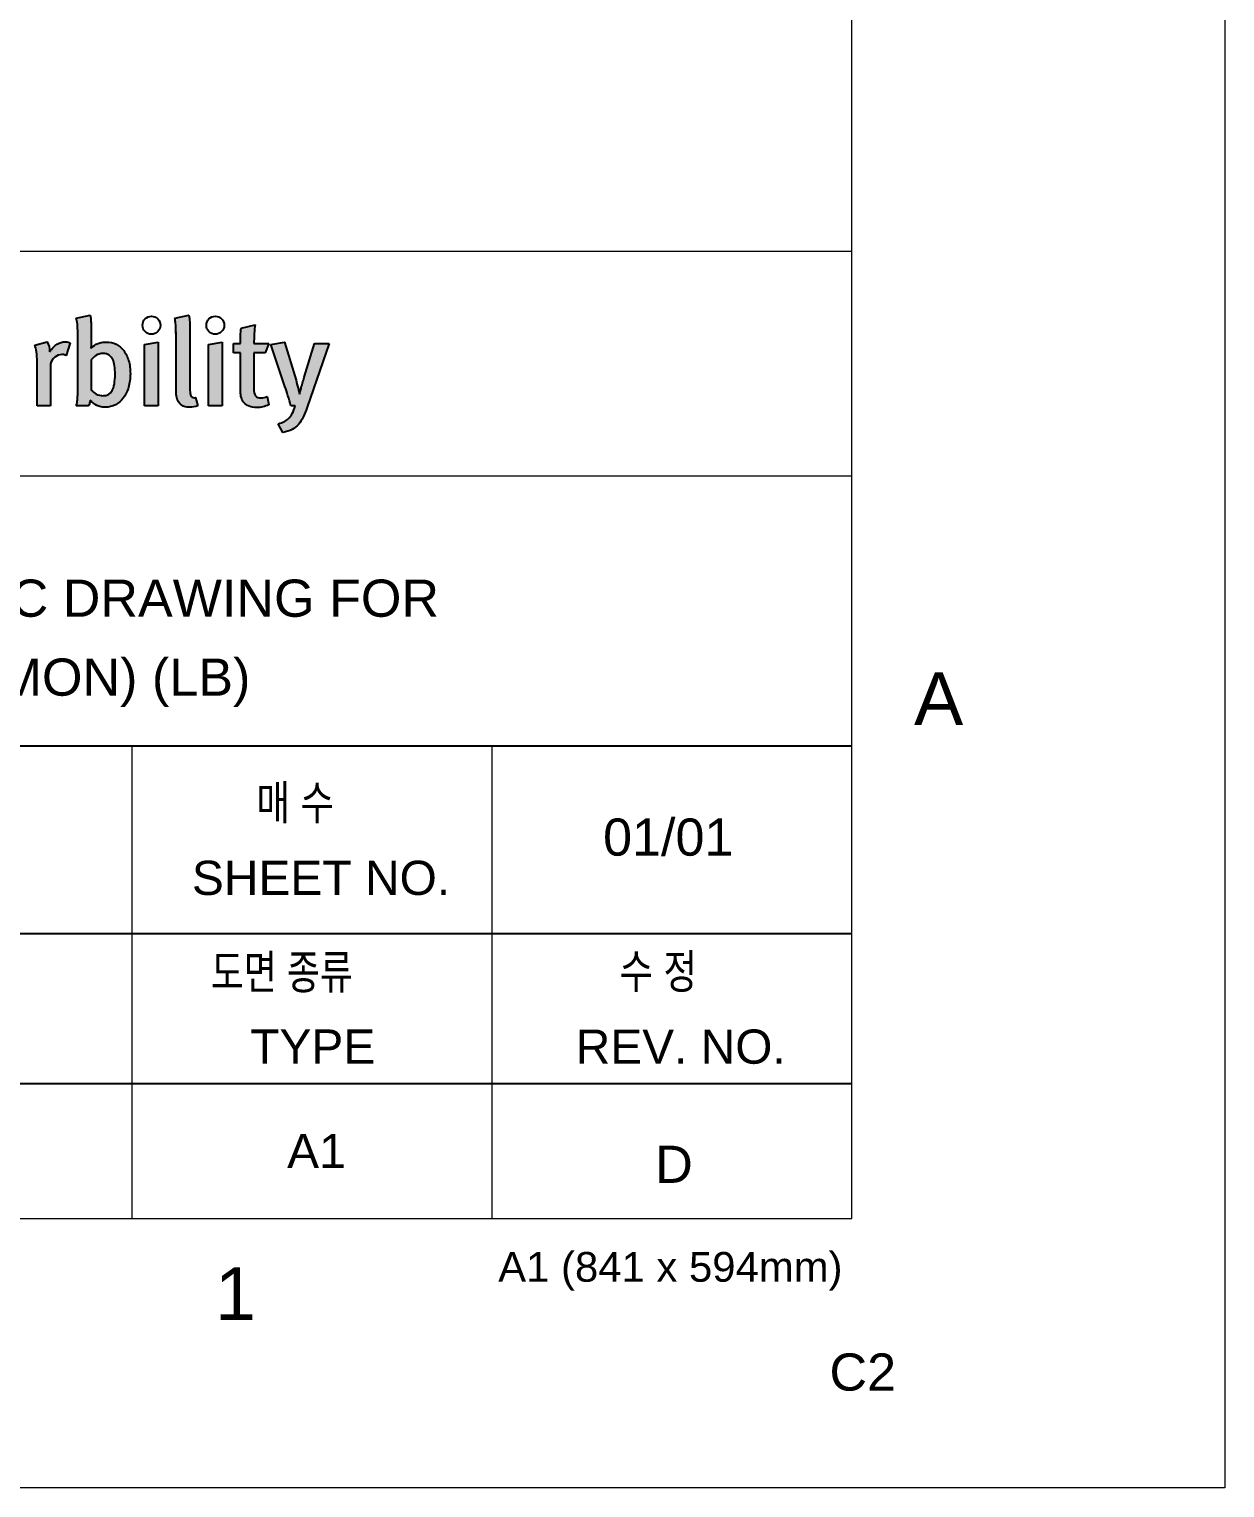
# Model space of a CAD drawing. Header units: inches. Extents: x 894 to 1735, y 0 to 594.
# Drawn here: x 1654.4 to 1734.8, y 0 to 98.1 of the extents above; entities that cross this region are included whole.
import ezdxf
from ezdxf.enums import TextEntityAlignment as Align

# ---------------------------------------------------------------- set-up
doc = ezdxf.new("R2010")
doc.units = ezdxf.units.IN
doc.header["$MEASUREMENT"] = 0
for name, color, linetype in [('BG 0 -1', 7, 'Continuous'), ('BG _U+B808_U+C774_U+C5B4 1', 7, 'Continuous'), ('BG Default', 7, 'Continuous'), ('BG VPORT', 7, 'Continuous'), ('FRAME', 7, 'Continuous')]:
    doc.layers.add(name, color=color, linetype=linetype)
doc.styles.add('Arial', font='arial.ttf')

msp = doc.modelspace()

# ---------------------------------------------------------------- hatches: boundary and pattern name
at = {"layer": 'BG 0 -1', "linetype": 'ByBlock', "true_color": 0x005bac}
h = msp.add_hatch(color=154, dxfattribs=at)
edge = h.paths.add_edge_path()
edge.add_spline(control_points=[(1665.723, 72.746), (1665.557, 72.68), (1665.375, 72.647), (1665.176, 72.647), (1664.944, 72.647), (1664.766, 72.692), (1664.642, 72.784), (1664.517, 72.875), (1664.426, 72.982), (1664.368, 73.106), (1664.31, 73.231), (1664.277, 73.361), (1664.269, 73.496), (1664.26, 73.631), (1664.256, 73.743), (1664.256, 73.832), (1664.256, 73.832), (1664.256, 77.402), (1664.256, 77.402), (1664.256, 77.546), (1664.255, 77.674), (1664.252, 77.788), (1664.249, 77.901), (1664.244, 78.004), (1664.236, 78.098), (1664.227, 78.192), (1664.219, 78.282), (1664.211, 78.367), (1664.203, 78.453), (1664.19, 78.54), (1664.174, 78.629), (1664.174, 78.629), (1665.11, 78.836), (1665.11, 78.836), (1665.143, 78.708), (1665.163, 78.554), (1665.172, 78.372), (1665.18, 78.189), (1665.184, 77.96), (1665.184, 77.684), (1665.184, 77.684), (1665.184, 74.13), (1665.184, 74.13), (1665.184, 73.986), (1665.185, 73.872), (1665.189, 73.786), (1665.191, 73.7), (1665.197, 73.631), (1665.205, 73.579), (1665.213, 73.526), (1665.223, 73.485), (1665.234, 73.454), (1665.245, 73.424), (1665.259, 73.398), (1665.275, 73.376), (1665.303, 73.337), (1665.346, 73.31), (1665.404, 73.293), (1665.462, 73.276), (1665.518, 73.282), (1665.574, 73.31), (1665.574, 73.31), (1665.723, 72.746), (1665.723, 72.746)], knot_values=[0, 0, 0, 0, 1, 1, 1, 2, 2, 2, 3, 3, 3, 4, 4, 4, 5, 5, 5, 6, 6, 6, 7, 7, 7, 8, 8, 8, 9, 9, 9, 10, 10, 10, 11, 11, 11, 12, 12, 12, 13, 13, 13, 14, 14, 14, 15, 15, 15, 16, 16, 16, 17, 17, 17, 18, 18, 18, 19, 19, 19, 20, 20, 20, 21, 21, 21, 21], degree=3, periodic=0)
h = msp.add_hatch(color=154, dxfattribs=at)
edge = h.paths.add_edge_path()
edge.add_spline(control_points=[(1670.503, 72.813), (1670.238, 72.691), (1669.965, 72.63), (1669.683, 72.63), (1669.478, 72.63), (1669.307, 72.658), (1669.169, 72.713), (1669.031, 72.768), (1668.919, 72.846), (1668.834, 72.945), (1668.748, 73.044), (1668.686, 73.159), (1668.647, 73.289), (1668.609, 73.419), (1668.589, 73.558), (1668.589, 73.707), (1668.589, 73.707), (1668.589, 76.3), (1668.589, 76.3), (1668.589, 76.3), (1668.125, 76.3), (1668.125, 76.3), (1668.125, 76.3), (1668.125, 76.93), (1668.125, 76.93), (1668.125, 76.93), (1668.589, 76.93), (1668.589, 76.93), (1668.589, 77.107), (1668.591, 77.283), (1668.593, 77.46), (1668.596, 77.637), (1668.609, 77.805), (1668.631, 77.966), (1668.631, 77.966), (1669.567, 78.189), (1669.567, 78.189), (1669.545, 78.018), (1669.527, 77.818), (1669.513, 77.588), (1669.499, 77.359), (1669.492, 77.14), (1669.492, 76.93), (1669.492, 76.93), (1670.495, 76.93), (1670.495, 76.93), (1670.495, 76.93), (1670.255, 76.3), (1670.255, 76.3), (1670.255, 76.3), (1669.484, 76.3), (1669.484, 76.3), (1669.484, 76.3), (1669.484, 73.947), (1669.484, 73.947), (1669.484, 73.688), (1669.52, 73.511), (1669.592, 73.417), (1669.663, 73.323), (1669.799, 73.276), (1669.998, 73.276), (1670.108, 73.276), (1670.238, 73.304), (1670.387, 73.359), (1670.387, 73.359), (1670.503, 72.813), (1670.503, 72.813)], knot_values=[0, 0, 0, 0, 1, 1, 1, 2, 2, 2, 3, 3, 3, 4, 4, 4, 5, 5, 5, 6, 6, 6, 7, 7, 7, 8, 8, 8, 9, 9, 9, 10, 10, 10, 11, 11, 11, 12, 12, 12, 13, 13, 13, 14, 14, 14, 15, 15, 15, 16, 16, 16, 17, 17, 17, 18, 18, 18, 19, 19, 19, 20, 20, 20, 21, 21, 21, 22, 22, 22, 22], degree=3, periodic=0)
h = msp.add_hatch(color=154, dxfattribs=at)
edge = h.paths.add_edge_path()
edge.add_spline(control_points=[(1656.866, 76.135), (1656.822, 76.151), (1656.781, 76.165), (1656.742, 76.176), (1656.703, 76.187), (1656.659, 76.192), (1656.61, 76.192), (1656.416, 76.192), (1656.248, 76.132), (1656.104, 76.01), (1655.961, 75.889), (1655.867, 75.742), (1655.822, 75.571), (1655.822, 75.571), (1655.822, 72.738), (1655.822, 72.738), (1655.822, 72.738), (1654.911, 72.738), (1654.911, 72.738), (1654.911, 72.738), (1654.911, 75.695), (1654.911, 75.695), (1654.911, 75.961), (1654.897, 76.183), (1654.87, 76.362), (1654.842, 76.542), (1654.806, 76.695), (1654.762, 76.822), (1654.762, 76.822), (1655.599, 77.038), (1655.599, 77.038), (1655.704, 76.839), (1655.756, 76.618), (1655.756, 76.375), (1655.922, 76.607), (1656.09, 76.777), (1656.262, 76.884), (1656.433, 76.992), (1656.621, 77.046), (1656.825, 77.046), (1656.947, 77.046), (1657.054, 77.024), (1657.148, 76.98), (1657.148, 76.98), (1656.866, 76.135), (1656.866, 76.135)], knot_values=[0, 0, 0, 0, 1, 1, 1, 2, 2, 2, 3, 3, 3, 4, 4, 4, 5, 5, 5, 6, 6, 6, 7, 7, 7, 8, 8, 8, 9, 9, 9, 10, 10, 10, 11, 11, 11, 12, 12, 12, 13, 13, 13, 14, 14, 14, 15, 15, 15, 15], degree=3, periodic=0)
for points in [[(1662.136, 72.738), (1662.136, 76.864), (1663.055, 77.029), (1663.055, 72.738)], [(1666.427, 72.738), (1666.427, 76.864), (1667.347, 77.029), (1667.347, 72.738)]]:
    msp.add_hatch(color=154, dxfattribs=at).paths.add_polyline_path(points)
h = msp.add_hatch(color=154, dxfattribs=at)
edge = h.paths.add_edge_path()
edge.add_spline(control_points=[(1673.063, 72.647), (1672.975, 72.393), (1672.886, 72.17), (1672.798, 71.98), (1672.709, 71.789), (1672.606, 71.625), (1672.487, 71.487), (1672.368, 71.349), (1672.225, 71.236), (1672.056, 71.147), (1671.888, 71.059), (1671.679, 70.992), (1671.431, 70.948), (1671.431, 70.948), (1671.132, 71.536), (1671.132, 71.536), (1671.276, 71.575), (1671.405, 71.622), (1671.518, 71.677), (1671.631, 71.733), (1671.733, 71.806), (1671.824, 71.897), (1671.915, 71.988), (1671.997, 72.101), (1672.069, 72.236), (1672.14, 72.372), (1672.207, 72.539), (1672.268, 72.738), (1672.268, 72.738), (1671.978, 72.738), (1671.978, 72.738), (1671.917, 72.975), (1671.85, 73.205), (1671.779, 73.425), (1671.707, 73.646), (1671.641, 73.851), (1671.58, 74.039), (1671.58, 74.039), (1670.627, 76.864), (1670.627, 76.864), (1670.627, 76.864), (1671.555, 77.021), (1671.555, 77.021), (1671.555, 77.021), (1672.325, 74.469), (1672.325, 74.469), (1672.342, 74.409), (1672.361, 74.329), (1672.384, 74.229), (1672.384, 74.229), (1672.458, 73.931), (1672.458, 73.931), (1672.486, 73.832), (1672.508, 73.743), (1672.525, 73.666), (1672.541, 73.588), (1672.552, 73.541), (1672.558, 73.525), (1672.558, 73.53), (1672.567, 73.57), (1672.587, 73.645), (1672.606, 73.72), (1672.629, 73.811), (1672.657, 73.918), (1672.684, 74.026), (1672.718, 74.145), (1672.756, 74.275), (1672.795, 74.404), (1672.834, 74.533), (1672.873, 74.66), (1672.873, 74.66), (1673.568, 76.93), (1673.568, 76.93), (1673.568, 76.93), (1674.546, 76.93), (1674.546, 76.93), (1674.546, 76.93), (1673.063, 72.647), (1673.063, 72.647)], knot_values=[0, 0, 0, 0, 1, 1, 1, 2, 2, 2, 3, 3, 3, 4, 4, 4, 5, 5, 5, 6, 6, 6, 7, 7, 7, 8, 8, 8, 9, 9, 9, 10, 10, 10, 11, 11, 11, 12, 12, 12, 13, 13, 13, 14, 14, 14, 15, 15, 15, 16, 16, 16, 17, 17, 17, 18, 18, 18, 19, 19, 19, 20, 20, 20, 21, 21, 21, 22, 22, 22, 23, 23, 23, 24, 24, 24, 25, 25, 25, 26, 26, 26, 26], degree=3, periodic=0)
at = {"layer": 'BG Default', "linetype": 'ByBlock', "true_color": 0x4482f4}
h = msp.add_hatch(color=163, dxfattribs=at)
h.paths.add_polyline_path([(1657.645, 77.626), (1657.645, 73.674), (1657.643, 73.476), (1657.637, 73.314), (1657.628, 73.179), (1657.616, 73.065), (1657.602, 72.969), (1657.583, 72.887), (1657.561, 72.812), (1657.537, 72.738), (1658.374, 72.738), (1658.394, 72.775), (1658.41, 72.812), (1658.425, 72.85), (1658.437, 72.887), (1658.46, 72.984), (1658.49, 73.127), (1658.54, 73.069), (1658.591, 73.015), (1658.645, 72.964), (1658.7, 72.917), (1658.757, 72.874), (1658.816, 72.835), (1658.877, 72.799), (1658.94, 72.767), (1659.004, 72.739), (1659.071, 72.714), (1659.139, 72.694), (1659.209, 72.677), (1659.282, 72.664), (1659.356, 72.654), (1659.432, 72.649), (1659.509, 72.647), (1659.6, 72.649), (1659.688, 72.657), (1659.775, 72.669), (1659.859, 72.687), (1659.942, 72.71), (1660.024, 72.738), (1660.103, 72.77), (1660.18, 72.808), (1660.256, 72.851), (1660.329, 72.898), (1660.399, 72.949), (1660.466, 73.004), (1660.531, 73.064), (1660.594, 73.127), (1660.653, 73.196), (1660.711, 73.268), (1660.765, 73.344), (1660.816, 73.424), (1660.864, 73.508), (1660.909, 73.595), (1660.951, 73.686), (1660.99, 73.781), (1661.026, 73.879), (1661.059, 73.98), (1661.088, 74.085), (1661.113, 74.193), (1661.134, 74.304), (1661.152, 74.418), (1661.165, 74.534), (1661.175, 74.653), (1661.181, 74.775), (1661.183, 74.9), (1661.181, 75.021), (1661.176, 75.139), (1661.167, 75.253), (1661.154, 75.365), (1661.138, 75.474), (1661.118, 75.58), (1661.094, 75.683), (1661.067, 75.783), (1661.036, 75.879), (1661.003, 75.972), (1660.966, 76.061), (1660.927, 76.147), (1660.885, 76.229), (1660.839, 76.308), (1660.791, 76.382), (1660.74, 76.454), (1660.685, 76.521), (1660.628, 76.584), (1660.568, 76.644), (1660.506, 76.699), (1660.44, 76.75), (1660.371, 76.798), (1660.3, 76.841), (1660.226, 76.88), (1660.149, 76.915), (1660.07, 76.945), (1659.989, 76.971), (1659.906, 76.992), (1659.821, 77.008), (1659.733, 77.02), (1659.643, 77.027), (1659.551, 77.029), (1659.477, 77.028), (1659.405, 77.023), (1659.335, 77.016), (1659.267, 77.006), (1659.201, 76.992), (1659.136, 76.976), (1659.073, 76.957), (1659.012, 76.934), (1658.953, 76.908), (1658.894, 76.879), (1658.835, 76.846), (1658.778, 76.809), (1658.722, 76.768), (1658.666, 76.724), (1658.611, 76.675), (1658.556, 76.623), (1658.523, 76.632), (1658.528, 76.645), (1658.532, 76.669), (1658.54, 76.748), (1658.546, 76.868), (1658.548, 77.029), (1658.548, 78.007), (1658.545, 78.239), (1658.536, 78.438), (1658.528, 78.531), (1658.516, 78.63), (1658.501, 78.735), (1658.482, 78.844), (1657.537, 78.637), (1657.564, 78.546), (1657.587, 78.447), (1657.606, 78.341), (1657.62, 78.226), (1657.631, 78.1), (1657.639, 77.958)])
h.paths.add_polyline_path([(1658.556, 75.836), (1658.589, 75.875), (1658.623, 75.913), (1658.697, 75.988), (1658.78, 76.058), (1658.871, 76.126), (1658.921, 76.157), (1658.973, 76.184), (1659.028, 76.207), (1659.087, 76.226), (1659.148, 76.24), (1659.213, 76.251), (1659.281, 76.257), (1659.352, 76.259), (1659.413, 76.257), (1659.47, 76.252), (1659.525, 76.244), (1659.577, 76.232), (1659.625, 76.217), (1659.671, 76.198), (1659.714, 76.176), (1659.754, 76.151), (1659.791, 76.123), (1659.826, 76.092), (1659.86, 76.059), (1659.891, 76.024), (1659.921, 75.986), (1659.949, 75.945), (1659.974, 75.902), (1659.998, 75.857), (1660.02, 75.809), (1660.04, 75.76), (1660.058, 75.709), (1660.075, 75.655), (1660.089, 75.6), (1660.102, 75.543), (1660.113, 75.483), (1660.123, 75.422), (1660.137, 75.296), (1660.147, 75.165), (1660.154, 75.031), (1660.156, 74.892), (1660.153, 74.702), (1660.143, 74.526), (1660.128, 74.364), (1660.107, 74.217), (1660.094, 74.148), (1660.08, 74.083), (1660.064, 74.021), (1660.046, 73.963), (1660.027, 73.908), (1660.007, 73.857), (1659.985, 73.809), (1659.961, 73.765), (1659.936, 73.724), (1659.909, 73.685), (1659.88, 73.65), (1659.849, 73.617), (1659.816, 73.586), (1659.782, 73.558), (1659.745, 73.533), (1659.707, 73.51), (1659.667, 73.49), (1659.625, 73.473), (1659.581, 73.459), (1659.536, 73.447), (1659.489, 73.437), (1659.439, 73.431), (1659.388, 73.427), (1659.335, 73.425), (1659.274, 73.427), (1659.214, 73.432), (1659.157, 73.441), (1659.1, 73.453), (1659.046, 73.469), (1658.993, 73.488), (1658.942, 73.511), (1658.892, 73.537), (1658.798, 73.595), (1658.711, 73.656), (1658.63, 73.721), (1658.556, 73.79)], flags=16)
at = {"layer": 'BG Default', "linetype": 'ByBlock', "true_color": 0x266df2}
h = msp.add_hatch(color=150, dxfattribs=at)
h.paths.add_polyline_path([(1658.556, 76.623), (1658.523, 76.632), (1658.528, 76.645), (1658.532, 76.669), (1658.54, 76.748), (1658.546, 76.868), (1658.548, 77.029), (1658.548, 78.007), (1658.545, 78.239), (1658.536, 78.438), (1658.528, 78.531), (1658.516, 78.63), (1658.501, 78.735), (1658.482, 78.844), (1657.537, 78.637), (1657.564, 78.546), (1657.587, 78.447), (1657.606, 78.341), (1657.62, 78.226), (1657.631, 78.1), (1657.639, 77.958), (1657.644, 77.8), (1657.645, 77.626), (1657.645, 73.674), (1657.643, 73.476), (1657.637, 73.314), (1657.628, 73.179), (1657.616, 73.065), (1657.602, 72.969), (1657.583, 72.887), (1657.561, 72.812), (1657.537, 72.738), (1658.374, 72.738), (1658.394, 72.775), (1658.41, 72.812), (1658.425, 72.85), (1658.437, 72.887), (1658.46, 72.984), (1658.49, 73.127), (1658.54, 73.069), (1658.591, 73.015), (1658.645, 72.964), (1658.7, 72.917), (1658.757, 72.874), (1658.816, 72.835), (1658.877, 72.799), (1658.94, 72.767), (1659.004, 72.739), (1659.071, 72.714), (1659.139, 72.694), (1659.209, 72.677), (1659.282, 72.664), (1659.356, 72.654), (1659.432, 72.649), (1659.509, 72.647), (1659.6, 72.649), (1659.688, 72.657), (1659.775, 72.669), (1659.859, 72.687), (1659.942, 72.71), (1660.024, 72.738), (1660.103, 72.77), (1660.18, 72.808), (1660.256, 72.851), (1660.329, 72.898), (1660.399, 72.949), (1660.466, 73.004), (1660.531, 73.064), (1660.594, 73.127), (1660.653, 73.196), (1660.711, 73.268), (1660.765, 73.344), (1660.816, 73.424), (1660.864, 73.508), (1660.909, 73.595), (1660.951, 73.686), (1660.99, 73.781), (1661.026, 73.879), (1661.059, 73.98), (1661.088, 74.085), (1661.113, 74.193), (1661.134, 74.304), (1661.152, 74.418), (1661.165, 74.534), (1661.175, 74.653), (1661.181, 74.775), (1661.183, 74.9), (1661.181, 75.021), (1661.176, 75.139), (1661.167, 75.253), (1661.154, 75.365), (1661.138, 75.474), (1661.118, 75.58), (1661.094, 75.683), (1661.067, 75.783), (1661.036, 75.879), (1661.003, 75.972), (1660.966, 76.061), (1660.927, 76.147), (1660.885, 76.229), (1660.839, 76.308), (1660.791, 76.382), (1660.74, 76.454), (1660.685, 76.521), (1660.628, 76.584), (1660.568, 76.644), (1660.506, 76.699), (1660.44, 76.75), (1660.371, 76.798), (1660.3, 76.841), (1660.226, 76.88), (1660.149, 76.915), (1660.07, 76.945), (1659.989, 76.971), (1659.906, 76.992), (1659.821, 77.008), (1659.733, 77.02), (1659.643, 77.027), (1659.551, 77.029), (1659.477, 77.028), (1659.405, 77.023), (1659.335, 77.016), (1659.267, 77.006), (1659.201, 76.992), (1659.136, 76.976), (1659.073, 76.957), (1659.012, 76.934), (1658.953, 76.908), (1658.894, 76.879), (1658.835, 76.846), (1658.778, 76.809), (1658.722, 76.768), (1658.666, 76.724)])
h.paths.add_polyline_path([(1658.556, 75.836), (1658.589, 75.875), (1658.623, 75.913), (1658.697, 75.988), (1658.78, 76.058), (1658.871, 76.126), (1658.921, 76.157), (1658.973, 76.184), (1659.028, 76.207), (1659.087, 76.226), (1659.148, 76.24), (1659.213, 76.251), (1659.281, 76.257), (1659.352, 76.259), (1659.413, 76.257), (1659.47, 76.252), (1659.525, 76.244), (1659.577, 76.232), (1659.625, 76.217), (1659.671, 76.198), (1659.714, 76.176), (1659.754, 76.151), (1659.791, 76.123), (1659.826, 76.092), (1659.86, 76.059), (1659.891, 76.024), (1659.921, 75.986), (1659.949, 75.945), (1659.974, 75.902), (1659.998, 75.857), (1660.02, 75.809), (1660.04, 75.76), (1660.058, 75.709), (1660.075, 75.655), (1660.089, 75.6), (1660.102, 75.543), (1660.113, 75.483), (1660.123, 75.422), (1660.137, 75.296), (1660.147, 75.165), (1660.154, 75.031), (1660.156, 74.892), (1660.153, 74.702), (1660.143, 74.526), (1660.128, 74.364), (1660.107, 74.217), (1660.094, 74.148), (1660.08, 74.083), (1660.064, 74.021), (1660.046, 73.963), (1660.027, 73.908), (1660.007, 73.857), (1659.985, 73.809), (1659.961, 73.765), (1659.936, 73.724), (1659.909, 73.685), (1659.88, 73.65), (1659.849, 73.617), (1659.816, 73.586), (1659.782, 73.558), (1659.745, 73.533), (1659.707, 73.51), (1659.667, 73.49), (1659.625, 73.473), (1659.581, 73.459), (1659.536, 73.447), (1659.489, 73.437), (1659.439, 73.431), (1659.388, 73.427), (1659.335, 73.425), (1659.274, 73.427), (1659.214, 73.432), (1659.157, 73.441), (1659.1, 73.453), (1659.046, 73.469), (1658.993, 73.488), (1658.942, 73.511), (1658.892, 73.537), (1658.798, 73.595), (1658.711, 73.656), (1658.63, 73.721), (1658.556, 73.79)], flags=16)

# ---------------------------------------------------------------- linework, layer by layer
at = {"layer": 'BG 0 -1', "color": 7, "linetype": 'Continuous', "lineweight": 9}
for p, q in [((1734.767, 594), (1734.767, 0)), ((1709.698, 18.107), (1709.698, 576.746)), ((1560.431, 83.143), (1709.698, 83.143)), ((1560.431, 68.031), (1709.698, 68.031)), ((1661.287, 49.877), (1661.287, 18.107)), ((1685.493, 49.877), (1685.493, 18.107)), ((918.879, 18.107), (1709.698, 18.107)), ((1734.767, 0), (893.767, 0))]:
    msp.add_line(p, q, dxfattribs=at)
at = {"layer": 'BG 0 -1', "color": 7, "linetype": 'Continuous', "lineweight": 0}
for points in [[(1662.136, 72.738), (1662.136, 76.864), (1663.055, 77.029), (1663.055, 72.738)], [(1666.427, 72.738), (1666.427, 76.864), (1667.347, 77.029), (1667.347, 72.738)]]:
    msp.add_lwpolyline(points, close=True, dxfattribs=at)
for points, knots in [([(1663.204, 78.156), (1663.204, 77.99), (1663.145, 77.848), (1663.026, 77.729), (1662.907, 77.61), (1662.762, 77.551), (1662.591, 77.551), (1662.426, 77.551), (1662.286, 77.61), (1662.173, 77.729), (1662.06, 77.848), (1662.003, 77.99), (1662.003, 78.156), (1662.003, 78.327), (1662.061, 78.472), (1662.177, 78.591), (1662.293, 78.71), (1662.437, 78.769), (1662.608, 78.769), (1662.768, 78.769), (1662.907, 78.711), (1663.026, 78.595), (1663.145, 78.479), (1663.204, 78.333), (1663.204, 78.156)], [0, 0, 0, 0, 1, 1, 1, 2, 2, 2, 3, 3, 3, 4, 4, 4, 5, 5, 5, 6, 6, 6, 7, 7, 7, 8, 8, 8, 8]), ([(1665.723, 72.746), (1665.557, 72.68), (1665.375, 72.647), (1665.176, 72.647), (1664.944, 72.647), (1664.766, 72.692), (1664.642, 72.784), (1664.517, 72.875), (1664.426, 72.982), (1664.368, 73.106), (1664.31, 73.231), (1664.277, 73.361), (1664.269, 73.496), (1664.26, 73.631), (1664.256, 73.743), (1664.256, 73.832), (1664.256, 73.832), (1664.256, 77.402), (1664.256, 77.402), (1664.256, 77.546), (1664.255, 77.674), (1664.252, 77.788), (1664.249, 77.901), (1664.244, 78.004), (1664.236, 78.098), (1664.227, 78.192), (1664.219, 78.282), (1664.211, 78.367), (1664.203, 78.453), (1664.19, 78.54), (1664.174, 78.629), (1664.174, 78.629), (1665.11, 78.836), (1665.11, 78.836), (1665.143, 78.708), (1665.163, 78.554), (1665.172, 78.372), (1665.18, 78.189), (1665.184, 77.96), (1665.184, 77.684), (1665.184, 77.684), (1665.184, 74.13), (1665.184, 74.13), (1665.184, 73.986), (1665.185, 73.872), (1665.189, 73.786), (1665.191, 73.7), (1665.197, 73.631), (1665.205, 73.579), (1665.213, 73.526), (1665.223, 73.485), (1665.234, 73.454), (1665.245, 73.424), (1665.259, 73.398), (1665.275, 73.376), (1665.303, 73.337), (1665.346, 73.31), (1665.404, 73.293), (1665.462, 73.276), (1665.518, 73.282), (1665.574, 73.31), (1665.574, 73.31), (1665.723, 72.746), (1665.723, 72.746)], [0, 0, 0, 0, 1, 1, 1, 2, 2, 2, 3, 3, 3, 4, 4, 4, 5, 5, 5, 6, 6, 6, 7, 7, 7, 8, 8, 8, 9, 9, 9, 10, 10, 10, 11, 11, 11, 12, 12, 12, 13, 13, 13, 14, 14, 14, 15, 15, 15, 16, 16, 16, 17, 17, 17, 18, 18, 18, 19, 19, 19, 20, 20, 20, 21, 21, 21, 21]), ([(1667.496, 78.156), (1667.496, 77.99), (1667.437, 77.848), (1667.318, 77.729), (1667.199, 77.61), (1667.054, 77.551), (1666.883, 77.551), (1666.717, 77.551), (1666.578, 77.61), (1666.464, 77.729), (1666.351, 77.848), (1666.294, 77.99), (1666.294, 78.156), (1666.294, 78.327), (1666.353, 78.472), (1666.468, 78.591), (1666.585, 78.71), (1666.728, 78.769), (1666.899, 78.769), (1667.06, 78.769), (1667.199, 78.711), (1667.318, 78.595), (1667.437, 78.479), (1667.496, 78.333), (1667.496, 78.156)], [0, 0, 0, 0, 1, 1, 1, 2, 2, 2, 3, 3, 3, 4, 4, 4, 5, 5, 5, 6, 6, 6, 7, 7, 7, 8, 8, 8, 8]), ([(1670.503, 72.813), (1670.238, 72.691), (1669.965, 72.63), (1669.683, 72.63), (1669.478, 72.63), (1669.307, 72.658), (1669.169, 72.713), (1669.031, 72.768), (1668.919, 72.846), (1668.834, 72.945), (1668.748, 73.044), (1668.686, 73.159), (1668.647, 73.289), (1668.609, 73.419), (1668.589, 73.558), (1668.589, 73.707), (1668.589, 73.707), (1668.589, 76.3), (1668.589, 76.3), (1668.589, 76.3), (1668.125, 76.3), (1668.125, 76.3), (1668.125, 76.3), (1668.125, 76.93), (1668.125, 76.93), (1668.125, 76.93), (1668.589, 76.93), (1668.589, 76.93), (1668.589, 77.107), (1668.591, 77.283), (1668.593, 77.46), (1668.596, 77.637), (1668.609, 77.805), (1668.631, 77.966), (1668.631, 77.966), (1669.567, 78.189), (1669.567, 78.189), (1669.545, 78.018), (1669.527, 77.818), (1669.513, 77.588), (1669.499, 77.359), (1669.492, 77.14), (1669.492, 76.93), (1669.492, 76.93), (1670.495, 76.93), (1670.495, 76.93), (1670.495, 76.93), (1670.255, 76.3), (1670.255, 76.3), (1670.255, 76.3), (1669.484, 76.3), (1669.484, 76.3), (1669.484, 76.3), (1669.484, 73.947), (1669.484, 73.947), (1669.484, 73.688), (1669.52, 73.511), (1669.592, 73.417), (1669.663, 73.323), (1669.799, 73.276), (1669.998, 73.276), (1670.108, 73.276), (1670.238, 73.304), (1670.387, 73.359), (1670.387, 73.359), (1670.503, 72.813), (1670.503, 72.813)], [0, 0, 0, 0, 1, 1, 1, 2, 2, 2, 3, 3, 3, 4, 4, 4, 5, 5, 5, 6, 6, 6, 7, 7, 7, 8, 8, 8, 9, 9, 9, 10, 10, 10, 11, 11, 11, 12, 12, 12, 13, 13, 13, 14, 14, 14, 15, 15, 15, 16, 16, 16, 17, 17, 17, 18, 18, 18, 19, 19, 19, 20, 20, 20, 21, 21, 21, 22, 22, 22, 22]), ([(1656.866, 76.135), (1656.822, 76.151), (1656.781, 76.165), (1656.742, 76.176), (1656.703, 76.187), (1656.659, 76.192), (1656.61, 76.192), (1656.416, 76.192), (1656.248, 76.132), (1656.104, 76.01), (1655.961, 75.889), (1655.867, 75.742), (1655.822, 75.571), (1655.822, 75.571), (1655.822, 72.738), (1655.822, 72.738), (1655.822, 72.738), (1654.911, 72.738), (1654.911, 72.738), (1654.911, 72.738), (1654.911, 75.695), (1654.911, 75.695), (1654.911, 75.961), (1654.897, 76.183), (1654.87, 76.362), (1654.842, 76.542), (1654.806, 76.695), (1654.762, 76.822), (1654.762, 76.822), (1655.599, 77.038), (1655.599, 77.038), (1655.704, 76.839), (1655.756, 76.618), (1655.756, 76.375), (1655.922, 76.607), (1656.09, 76.777), (1656.262, 76.884), (1656.433, 76.992), (1656.621, 77.046), (1656.825, 77.046), (1656.947, 77.046), (1657.054, 77.024), (1657.148, 76.98), (1657.148, 76.98), (1656.866, 76.135), (1656.866, 76.135)], [0, 0, 0, 0, 1, 1, 1, 2, 2, 2, 3, 3, 3, 4, 4, 4, 5, 5, 5, 6, 6, 6, 7, 7, 7, 8, 8, 8, 9, 9, 9, 10, 10, 10, 11, 11, 11, 12, 12, 12, 13, 13, 13, 14, 14, 14, 15, 15, 15, 15]), ([(1673.063, 72.647), (1672.975, 72.393), (1672.886, 72.17), (1672.798, 71.98), (1672.709, 71.789), (1672.606, 71.625), (1672.487, 71.487), (1672.368, 71.349), (1672.225, 71.236), (1672.056, 71.147), (1671.888, 71.059), (1671.679, 70.992), (1671.431, 70.948), (1671.431, 70.948), (1671.132, 71.536), (1671.132, 71.536), (1671.276, 71.575), (1671.405, 71.622), (1671.518, 71.677), (1671.631, 71.733), (1671.733, 71.806), (1671.824, 71.897), (1671.915, 71.988), (1671.997, 72.101), (1672.069, 72.236), (1672.14, 72.372), (1672.207, 72.539), (1672.268, 72.738), (1672.268, 72.738), (1671.978, 72.738), (1671.978, 72.738), (1671.917, 72.975), (1671.85, 73.205), (1671.779, 73.425), (1671.707, 73.646), (1671.641, 73.851), (1671.58, 74.039), (1671.58, 74.039), (1670.627, 76.864), (1670.627, 76.864), (1670.627, 76.864), (1671.555, 77.021), (1671.555, 77.021), (1671.555, 77.021), (1672.325, 74.469), (1672.325, 74.469), (1672.342, 74.409), (1672.361, 74.329), (1672.384, 74.229), (1672.384, 74.229), (1672.458, 73.931), (1672.458, 73.931), (1672.486, 73.832), (1672.508, 73.743), (1672.525, 73.666), (1672.541, 73.588), (1672.552, 73.541), (1672.558, 73.525), (1672.558, 73.53), (1672.567, 73.57), (1672.587, 73.645), (1672.606, 73.72), (1672.629, 73.811), (1672.657, 73.918), (1672.684, 74.026), (1672.718, 74.145), (1672.756, 74.275), (1672.795, 74.404), (1672.834, 74.533), (1672.873, 74.66), (1672.873, 74.66), (1673.568, 76.93), (1673.568, 76.93), (1673.568, 76.93), (1674.546, 76.93), (1674.546, 76.93), (1674.546, 76.93), (1673.063, 72.647), (1673.063, 72.647)], [0, 0, 0, 0, 1, 1, 1, 2, 2, 2, 3, 3, 3, 4, 4, 4, 5, 5, 5, 6, 6, 6, 7, 7, 7, 8, 8, 8, 9, 9, 9, 10, 10, 10, 11, 11, 11, 12, 12, 12, 13, 13, 13, 14, 14, 14, 15, 15, 15, 16, 16, 16, 17, 17, 17, 18, 18, 18, 19, 19, 19, 20, 20, 20, 21, 21, 21, 22, 22, 22, 23, 23, 23, 24, 24, 24, 25, 25, 25, 26, 26, 26, 26])]:
    msp.add_open_spline(points, degree=3, knots=knots, dxfattribs=at)
at = {"layer": 'BG _U+B808_U+C774_U+C5B4 1', "color": 7, "linetype": 'Continuous', "lineweight": 25}
for p, q in [((1657.537, 78.637), (1658.482, 78.844)), ((1664.174, 78.629), (1665.11, 78.836)), ((1657.645, 73.674), (1657.645, 77.626)), ((1658.548, 78.007), (1658.548, 77.029)), ((1664.236, 78.098), (1664.211, 78.367)), ((1664.256, 77.402), (1664.252, 77.788)), ((1665.184, 77.684), (1665.184, 74.13)), ((1668.631, 77.966), (1669.567, 78.189)), ((1654.762, 76.822), (1655.599, 77.038)), ((1657.148, 76.98), (1656.866, 76.135)), ((1658.523, 76.632), (1658.556, 76.623)), ((1662.136, 76.864), (1663.055, 77.029)), ((1662.136, 72.738), (1662.136, 76.864)), ((1663.055, 77.029), (1663.055, 72.738)), ((1664.256, 73.832), (1664.256, 77.402)), ((1666.427, 76.864), (1667.347, 77.029)), ((1666.427, 72.738), (1666.427, 76.864)), ((1667.347, 77.029), (1667.347, 72.738)), ((1668.125, 76.3), (1668.125, 76.93)), ((1668.125, 76.93), (1668.589, 76.93)), ((1668.589, 76.93), (1668.593, 77.46)), ((1669.492, 76.93), (1670.495, 76.93)), ((1670.495, 76.93), (1670.255, 76.3)), ((1670.627, 76.864), (1671.555, 77.021)), ((1671.58, 74.039), (1670.627, 76.864)), ((1671.555, 77.021), (1672.325, 74.469)), ((1672.873, 74.66), (1673.568, 76.93)), ((1674.546, 76.93), (1673.063, 72.647)), ((1673.568, 76.93), (1674.546, 76.93)), ((1654.911, 72.738), (1654.911, 75.695)), ((1655.822, 75.571), (1655.822, 72.738)), ((1656.866, 76.135), (1656.742, 76.176)), ((1658.556, 75.836), (1658.556, 73.79)), ((1668.589, 76.3), (1668.125, 76.3)), ((1668.589, 73.707), (1668.589, 76.3)), ((1670.255, 76.3), (1669.484, 76.3)), ((1669.484, 76.3), (1669.484, 73.947)), ((1672.325, 74.469), (1672.384, 74.229)), ((1672.384, 74.229), (1672.458, 73.931)), ((1672.558, 73.525), (1672.587, 73.645)), ((1655.822, 72.738), (1654.911, 72.738)), ((1658.374, 72.738), (1657.537, 72.738)), ((1663.055, 72.738), (1662.136, 72.738)), ((1665.574, 73.31), (1665.723, 72.746)), ((1667.347, 72.738), (1666.427, 72.738)), ((1670.387, 73.359), (1670.503, 72.813)), ((1672.268, 72.738), (1671.978, 72.738)), ((1671.431, 70.948), (1671.132, 71.536))]:
    msp.add_line(p, q, dxfattribs=at)
for points, knots in [([(1657.645, 77.626), (1657.645, 77.869), (1657.637, 78.069), (1657.62, 78.226), (1657.604, 78.384), (1657.576, 78.521), (1657.537, 78.637)], [13, 13, 13, 13, 14, 14, 14, 15, 15, 15, 15]), ([(1662.173, 77.729), (1662.06, 77.848), (1662.003, 77.99), (1662.003, 78.156), (1662.003, 78.327), (1662.061, 78.472), (1662.177, 78.591)], [3, 3, 3, 3, 4, 4, 4, 5, 5, 5, 5]), ([(1662.177, 78.591), (1662.293, 78.71), (1662.437, 78.769), (1662.608, 78.769), (1662.768, 78.769), (1662.907, 78.711), (1663.026, 78.595)], [5, 5, 5, 5, 6, 6, 6, 7, 7, 7, 7]), ([(1665.11, 78.836), (1665.143, 78.708), (1665.163, 78.554), (1665.172, 78.372), (1665.18, 78.189), (1665.184, 77.96), (1665.184, 77.684)], [11, 11, 11, 11, 12, 12, 12, 13, 13, 13, 13]), ([(1666.464, 77.729), (1666.351, 77.848), (1666.294, 77.99), (1666.294, 78.156), (1666.294, 78.327), (1666.353, 78.472), (1666.468, 78.591)], [3, 3, 3, 3, 4, 4, 4, 5, 5, 5, 5]), ([(1666.468, 78.591), (1666.585, 78.71), (1666.728, 78.769), (1666.899, 78.769), (1667.06, 78.769), (1667.199, 78.711), (1667.318, 78.595)], [5, 5, 5, 5, 6, 6, 6, 7, 7, 7, 7]), ([(1663.204, 78.156), (1663.204, 77.99), (1663.145, 77.848), (1663.026, 77.729), (1662.907, 77.61), (1662.762, 77.551), (1662.591, 77.551), (1662.426, 77.551), (1662.286, 77.61), (1662.173, 77.729)], [0, 0, 0, 0, 1, 1, 1, 2, 2, 2, 3, 3, 3, 3]), ([(1667.496, 78.156), (1667.496, 77.99), (1667.437, 77.848), (1667.318, 77.729), (1667.199, 77.61), (1667.054, 77.551), (1666.883, 77.551), (1666.717, 77.551), (1666.578, 77.61), (1666.464, 77.729)], [0, 0, 0, 0, 1, 1, 1, 2, 2, 2, 3, 3, 3, 3]), ([(1656.262, 76.884), (1656.433, 76.992), (1656.621, 77.046), (1656.825, 77.046), (1656.947, 77.046), (1657.054, 77.024), (1657.148, 76.98)], [12, 12, 12, 12, 13, 13, 13, 14, 14, 14, 14]), ([(1659.012, 76.934), (1659.172, 76.998), (1659.352, 77.029), (1659.551, 77.029), (1659.799, 77.029), (1660.024, 76.98), (1660.226, 76.88)], [23, 23, 23, 23, 24, 24, 24, 25, 25, 25, 25]), ([(1660.226, 76.88), (1660.427, 76.781), (1660.599, 76.639), (1660.74, 76.454), (1660.881, 76.269), (1660.989, 76.045), (1661.067, 75.783)], [25, 25, 25, 25, 26, 26, 26, 27, 27, 27, 27]), ([(1656.742, 76.176), (1656.703, 76.187), (1656.659, 76.192), (1656.61, 76.192), (1656.416, 76.192), (1656.248, 76.132), (1656.104, 76.01), (1655.961, 75.889), (1655.867, 75.742), (1655.822, 75.571)], [1, 1, 1, 1, 2, 2, 2, 3, 3, 3, 4, 4, 4, 4]), ([(1659.754, 76.151), (1659.652, 76.223), (1659.518, 76.259), (1659.352, 76.259), (1659.159, 76.259), (1658.998, 76.215), (1658.871, 76.126)], [3, 3, 3, 3, 4, 4, 4, 5, 5, 5, 5]), ([(1672.587, 73.645), (1672.606, 73.72), (1672.629, 73.811), (1672.657, 73.918), (1672.684, 74.026), (1672.718, 74.145), (1672.756, 74.275), (1672.795, 74.404), (1672.834, 74.533), (1672.873, 74.66)], [20, 20, 20, 20, 21, 21, 21, 22, 22, 22, 23, 23, 23, 23]), ([(1658.892, 73.537), (1659.022, 73.463), (1659.17, 73.425), (1659.335, 73.425), (1659.622, 73.425), (1659.831, 73.539), (1659.961, 73.765)], [8, 8, 8, 8, 9, 9, 9, 10, 10, 10, 10]), ([(1661.059, 73.98), (1660.976, 73.704), (1660.86, 73.467), (1660.711, 73.268), (1660.561, 73.069), (1660.385, 72.916), (1660.18, 72.808)], [1, 1, 1, 1, 2, 2, 2, 3, 3, 3, 3]), ([(1665.189, 73.786), (1665.191, 73.7), (1665.197, 73.631), (1665.205, 73.579), (1665.213, 73.526), (1665.223, 73.485), (1665.234, 73.454)], [15, 15, 15, 15, 16, 16, 16, 17, 17, 17, 17]), ([(1671.978, 72.738), (1671.917, 72.975), (1671.85, 73.205), (1671.779, 73.425), (1671.707, 73.646), (1671.641, 73.851), (1671.58, 74.039)], [10, 10, 10, 10, 11, 11, 11, 12, 12, 12, 12]), ([(1657.537, 72.738), (1657.554, 72.788), (1657.569, 72.837), (1657.583, 72.887), (1657.597, 72.937), (1657.608, 72.996), (1657.616, 73.065), (1657.625, 73.134), (1657.631, 73.217), (1657.637, 73.314)], [8, 8, 8, 8, 9, 9, 9, 10, 10, 10, 11, 11, 11, 11]), ([(1660.18, 72.808), (1659.976, 72.701), (1659.752, 72.647), (1659.509, 72.647), (1659.089, 72.647), (1658.75, 72.807), (1658.49, 73.127)], [3, 3, 3, 3, 4, 4, 4, 5, 5, 5, 5]), ([(1665.723, 72.746), (1665.557, 72.68), (1665.375, 72.647), (1665.176, 72.647), (1664.944, 72.647), (1664.766, 72.692), (1664.642, 72.784)], [0, 0, 0, 0, 1, 1, 1, 2, 2, 2, 2]), ([(1670.503, 72.813), (1670.238, 72.691), (1669.965, 72.63), (1669.683, 72.63), (1669.478, 72.63), (1669.307, 72.658), (1669.169, 72.713)], [0, 0, 0, 0, 1, 1, 1, 2, 2, 2, 2]), ([(1669.592, 73.417), (1669.663, 73.323), (1669.799, 73.276), (1669.998, 73.276), (1670.108, 73.276), (1670.238, 73.304), (1670.387, 73.359)], [19, 19, 19, 19, 20, 20, 20, 21, 21, 21, 21]), ([(1671.518, 71.677), (1671.631, 71.733), (1671.733, 71.806), (1671.824, 71.897), (1671.915, 71.988), (1671.997, 72.101), (1672.069, 72.236)], [6, 6, 6, 6, 7, 7, 7, 8, 8, 8, 8]), ([(1672.798, 71.98), (1672.709, 71.789), (1672.606, 71.625), (1672.487, 71.487), (1672.368, 71.349), (1672.225, 71.236), (1672.056, 71.147)], [1, 1, 1, 1, 2, 2, 2, 3, 3, 3, 3])]:
    msp.add_open_spline(points, degree=3, knots=knots, dxfattribs=at)
for points in [[(1658.482, 78.844), (1658.51, 78.695), (1658.528, 78.559), (1658.536, 78.438)], [(1663.026, 78.595), (1663.145, 78.479), (1663.204, 78.333), (1663.204, 78.156)], [(1664.211, 78.367), (1664.203, 78.453), (1664.19, 78.54), (1664.174, 78.629)], [(1667.318, 78.595), (1667.437, 78.479), (1667.496, 78.333), (1667.496, 78.156)], [(1658.536, 78.438), (1658.544, 78.316), (1658.548, 78.173), (1658.548, 78.007)], [(1664.252, 77.788), (1664.249, 77.901), (1664.244, 78.004), (1664.236, 78.098)], [(1668.593, 77.46), (1668.596, 77.637), (1668.609, 77.805), (1668.631, 77.966)], [(1669.513, 77.588), (1669.499, 77.359), (1669.492, 77.14), (1669.492, 76.93)], [(1669.567, 78.189), (1669.545, 78.018), (1669.527, 77.818), (1669.513, 77.588)], [(1654.87, 76.362), (1654.842, 76.542), (1654.806, 76.695), (1654.762, 76.822)], [(1655.599, 77.038), (1655.704, 76.839), (1655.756, 76.618), (1655.756, 76.375)], [(1655.756, 76.375), (1655.922, 76.607), (1656.09, 76.777), (1656.262, 76.884)], [(1658.54, 76.748), (1658.534, 76.681), (1658.529, 76.643), (1658.523, 76.632)], [(1658.548, 77.029), (1658.548, 76.908), (1658.545, 76.814), (1658.54, 76.748)], [(1658.556, 76.623), (1658.7, 76.767), (1658.852, 76.87), (1659.012, 76.934)], [(1654.911, 75.695), (1654.911, 75.961), (1654.897, 76.183), (1654.87, 76.362)], [(1658.871, 76.126), (1658.744, 76.038), (1658.639, 75.941), (1658.556, 75.836)], [(1659.998, 75.857), (1659.937, 75.981), (1659.856, 76.079), (1659.754, 76.151)], [(1660.123, 75.422), (1660.1, 75.588), (1660.059, 75.733), (1659.998, 75.857)], [(1661.067, 75.783), (1661.144, 75.52), (1661.183, 75.226), (1661.183, 74.9)], [(1659.961, 73.765), (1660.091, 73.991), (1660.156, 74.367), (1660.156, 74.892)], [(1660.156, 74.892), (1660.156, 75.08), (1660.144, 75.256), (1660.123, 75.422)], [(1661.183, 74.9), (1661.183, 74.563), (1661.141, 74.257), (1661.059, 73.98)], [(1657.637, 73.314), (1657.642, 73.41), (1657.645, 73.53), (1657.645, 73.674)], [(1658.556, 73.79), (1658.65, 73.696), (1658.762, 73.612), (1658.892, 73.537)], [(1664.269, 73.496), (1664.26, 73.631), (1664.256, 73.743), (1664.256, 73.832)], [(1665.184, 74.13), (1665.184, 73.986), (1665.185, 73.872), (1665.189, 73.786)], [(1668.647, 73.289), (1668.609, 73.419), (1668.589, 73.558), (1668.589, 73.707)], [(1669.484, 73.947), (1669.484, 73.688), (1669.52, 73.511), (1669.592, 73.417)], [(1672.458, 73.931), (1672.486, 73.832), (1672.508, 73.743), (1672.525, 73.666)], [(1672.525, 73.666), (1672.541, 73.588), (1672.552, 73.541), (1672.558, 73.525)], [(1658.437, 72.887), (1658.422, 72.837), (1658.402, 72.788), (1658.374, 72.738)], [(1658.49, 73.127), (1658.468, 73.017), (1658.45, 72.937), (1658.437, 72.887)], [(1664.368, 73.106), (1664.31, 73.231), (1664.277, 73.361), (1664.269, 73.496)], [(1664.642, 72.784), (1664.517, 72.875), (1664.426, 72.982), (1664.368, 73.106)], [(1665.234, 73.454), (1665.245, 73.424), (1665.259, 73.398), (1665.275, 73.376)], [(1665.275, 73.376), (1665.303, 73.337), (1665.346, 73.31), (1665.404, 73.293)], [(1665.404, 73.293), (1665.462, 73.276), (1665.518, 73.282), (1665.574, 73.31)], [(1668.834, 72.945), (1668.748, 73.044), (1668.686, 73.159), (1668.647, 73.289)], [(1669.169, 72.713), (1669.031, 72.768), (1668.919, 72.846), (1668.834, 72.945)], [(1672.069, 72.236), (1672.14, 72.372), (1672.207, 72.539), (1672.268, 72.738)], [(1673.063, 72.647), (1672.975, 72.393), (1672.886, 72.17), (1672.798, 71.98)], [(1671.132, 71.536), (1671.276, 71.575), (1671.405, 71.622), (1671.518, 71.677)], [(1672.056, 71.147), (1671.888, 71.059), (1671.679, 70.992), (1671.431, 70.948)]]:
    msp.add_open_spline(points, degree=3, dxfattribs=at)
at = {"layer": 'BG Default', "color": 7, "linetype": 'Continuous', "lineweight": 0}
for points in [[(1657.645, 77.626), (1657.645, 73.674), (1657.643, 73.476), (1657.637, 73.314), (1657.628, 73.179), (1657.616, 73.065), (1657.602, 72.969), (1657.583, 72.887), (1657.561, 72.812), (1657.537, 72.738), (1658.374, 72.738), (1658.394, 72.775), (1658.41, 72.812), (1658.425, 72.85), (1658.437, 72.887), (1658.46, 72.984), (1658.49, 73.127), (1658.54, 73.069), (1658.591, 73.015), (1658.645, 72.964), (1658.7, 72.917), (1658.757, 72.874), (1658.816, 72.835), (1658.877, 72.799), (1658.94, 72.767), (1659.004, 72.739), (1659.071, 72.714), (1659.139, 72.694), (1659.209, 72.677), (1659.282, 72.664), (1659.356, 72.654), (1659.432, 72.649), (1659.509, 72.647), (1659.6, 72.649), (1659.688, 72.657), (1659.775, 72.669), (1659.859, 72.687), (1659.942, 72.71), (1660.024, 72.738), (1660.103, 72.77), (1660.18, 72.808), (1660.256, 72.851), (1660.329, 72.898), (1660.399, 72.949), (1660.466, 73.004), (1660.531, 73.064), (1660.594, 73.127), (1660.653, 73.196), (1660.711, 73.268), (1660.765, 73.344), (1660.816, 73.424), (1660.864, 73.508), (1660.909, 73.595), (1660.951, 73.686), (1660.99, 73.781), (1661.026, 73.879), (1661.059, 73.98), (1661.088, 74.085), (1661.113, 74.193), (1661.134, 74.304), (1661.152, 74.418), (1661.165, 74.534), (1661.175, 74.653), (1661.181, 74.775), (1661.183, 74.9), (1661.181, 75.021), (1661.176, 75.139), (1661.167, 75.253), (1661.154, 75.365), (1661.138, 75.474), (1661.118, 75.58), (1661.094, 75.683), (1661.067, 75.783), (1661.036, 75.879), (1661.003, 75.972), (1660.966, 76.061), (1660.927, 76.147), (1660.885, 76.229), (1660.839, 76.308), (1660.791, 76.382), (1660.74, 76.454), (1660.685, 76.521), (1660.628, 76.584), (1660.568, 76.644), (1660.506, 76.699), (1660.44, 76.75), (1660.371, 76.798), (1660.3, 76.841), (1660.226, 76.88), (1660.149, 76.915), (1660.07, 76.945), (1659.989, 76.971), (1659.906, 76.992), (1659.821, 77.008), (1659.733, 77.02), (1659.643, 77.027), (1659.551, 77.029), (1659.477, 77.028), (1659.405, 77.023), (1659.335, 77.016), (1659.267, 77.006), (1659.201, 76.992), (1659.136, 76.976), (1659.073, 76.957), (1659.012, 76.934), (1658.953, 76.908), (1658.894, 76.879), (1658.835, 76.846), (1658.778, 76.809), (1658.722, 76.768), (1658.666, 76.724), (1658.611, 76.675), (1658.556, 76.623), (1658.523, 76.632), (1658.528, 76.645), (1658.532, 76.669), (1658.54, 76.748), (1658.546, 76.868), (1658.548, 77.029), (1658.548, 78.007), (1658.545, 78.239), (1658.536, 78.438), (1658.528, 78.531), (1658.516, 78.63), (1658.501, 78.735), (1658.482, 78.844), (1657.537, 78.637), (1657.564, 78.546), (1657.587, 78.447), (1657.606, 78.341), (1657.62, 78.226), (1657.631, 78.1), (1657.639, 77.958)], [(1658.556, 76.623), (1658.523, 76.632), (1658.528, 76.645), (1658.532, 76.669), (1658.54, 76.748), (1658.546, 76.868), (1658.548, 77.029), (1658.548, 78.007), (1658.545, 78.239), (1658.536, 78.438), (1658.528, 78.531), (1658.516, 78.63), (1658.501, 78.735), (1658.482, 78.844), (1657.537, 78.637), (1657.564, 78.546), (1657.587, 78.447), (1657.606, 78.341), (1657.62, 78.226), (1657.631, 78.1), (1657.639, 77.958), (1657.644, 77.8), (1657.645, 77.626), (1657.645, 73.674), (1657.643, 73.476), (1657.637, 73.314), (1657.628, 73.179), (1657.616, 73.065), (1657.602, 72.969), (1657.583, 72.887), (1657.561, 72.812), (1657.537, 72.738), (1658.374, 72.738), (1658.394, 72.775), (1658.41, 72.812), (1658.425, 72.85), (1658.437, 72.887), (1658.46, 72.984), (1658.49, 73.127), (1658.54, 73.069), (1658.591, 73.015), (1658.645, 72.964), (1658.7, 72.917), (1658.757, 72.874), (1658.816, 72.835), (1658.877, 72.799), (1658.94, 72.767), (1659.004, 72.739), (1659.071, 72.714), (1659.139, 72.694), (1659.209, 72.677), (1659.282, 72.664), (1659.356, 72.654), (1659.432, 72.649), (1659.509, 72.647), (1659.6, 72.649), (1659.688, 72.657), (1659.775, 72.669), (1659.859, 72.687), (1659.942, 72.71), (1660.024, 72.738), (1660.103, 72.77), (1660.18, 72.808), (1660.256, 72.851), (1660.329, 72.898), (1660.399, 72.949), (1660.466, 73.004), (1660.531, 73.064), (1660.594, 73.127), (1660.653, 73.196), (1660.711, 73.268), (1660.765, 73.344), (1660.816, 73.424), (1660.864, 73.508), (1660.909, 73.595), (1660.951, 73.686), (1660.99, 73.781), (1661.026, 73.879), (1661.059, 73.98), (1661.088, 74.085), (1661.113, 74.193), (1661.134, 74.304), (1661.152, 74.418), (1661.165, 74.534), (1661.175, 74.653), (1661.181, 74.775), (1661.183, 74.9), (1661.181, 75.021), (1661.176, 75.139), (1661.167, 75.253), (1661.154, 75.365), (1661.138, 75.474), (1661.118, 75.58), (1661.094, 75.683), (1661.067, 75.783), (1661.036, 75.879), (1661.003, 75.972), (1660.966, 76.061), (1660.927, 76.147), (1660.885, 76.229), (1660.839, 76.308), (1660.791, 76.382), (1660.74, 76.454), (1660.685, 76.521), (1660.628, 76.584), (1660.568, 76.644), (1660.506, 76.699), (1660.44, 76.75), (1660.371, 76.798), (1660.3, 76.841), (1660.226, 76.88), (1660.149, 76.915), (1660.07, 76.945), (1659.989, 76.971), (1659.906, 76.992), (1659.821, 77.008), (1659.733, 77.02), (1659.643, 77.027), (1659.551, 77.029), (1659.477, 77.028), (1659.405, 77.023), (1659.335, 77.016), (1659.267, 77.006), (1659.201, 76.992), (1659.136, 76.976), (1659.073, 76.957), (1659.012, 76.934), (1658.953, 76.908), (1658.894, 76.879), (1658.835, 76.846), (1658.778, 76.809), (1658.722, 76.768), (1658.666, 76.724)], [(1658.556, 75.836), (1658.589, 75.875), (1658.623, 75.913), (1658.697, 75.988), (1658.78, 76.058), (1658.871, 76.126), (1658.921, 76.157), (1658.973, 76.184), (1659.028, 76.207), (1659.087, 76.226), (1659.148, 76.24), (1659.213, 76.251), (1659.281, 76.257), (1659.352, 76.259), (1659.413, 76.257), (1659.47, 76.252), (1659.525, 76.244), (1659.577, 76.232), (1659.625, 76.217), (1659.671, 76.198), (1659.714, 76.176), (1659.754, 76.151), (1659.791, 76.123), (1659.826, 76.092), (1659.86, 76.059), (1659.891, 76.024), (1659.921, 75.986), (1659.949, 75.945), (1659.974, 75.902), (1659.998, 75.857), (1660.02, 75.809), (1660.04, 75.76), (1660.058, 75.709), (1660.075, 75.655), (1660.089, 75.6), (1660.102, 75.543), (1660.113, 75.483), (1660.123, 75.422), (1660.137, 75.296), (1660.147, 75.165), (1660.154, 75.031), (1660.156, 74.892), (1660.153, 74.702), (1660.143, 74.526), (1660.128, 74.364), (1660.107, 74.217), (1660.094, 74.148), (1660.08, 74.083), (1660.064, 74.021), (1660.046, 73.963), (1660.027, 73.908), (1660.007, 73.857), (1659.985, 73.809), (1659.961, 73.765), (1659.936, 73.724), (1659.909, 73.685), (1659.88, 73.65), (1659.849, 73.617), (1659.816, 73.586), (1659.782, 73.558), (1659.745, 73.533), (1659.707, 73.51), (1659.667, 73.49), (1659.625, 73.473), (1659.581, 73.459), (1659.536, 73.447), (1659.489, 73.437), (1659.439, 73.431), (1659.388, 73.427), (1659.335, 73.425), (1659.274, 73.427), (1659.214, 73.432), (1659.157, 73.441), (1659.1, 73.453), (1659.046, 73.469), (1658.993, 73.488), (1658.942, 73.511), (1658.892, 73.537), (1658.798, 73.595), (1658.711, 73.656), (1658.63, 73.721), (1658.556, 73.79)], [(1658.556, 75.836), (1658.589, 75.875), (1658.623, 75.913), (1658.697, 75.988), (1658.78, 76.058), (1658.871, 76.126), (1658.921, 76.157), (1658.973, 76.184), (1659.028, 76.207), (1659.087, 76.226), (1659.148, 76.24), (1659.213, 76.251), (1659.281, 76.257), (1659.352, 76.259), (1659.413, 76.257), (1659.47, 76.252), (1659.525, 76.244), (1659.577, 76.232), (1659.625, 76.217), (1659.671, 76.198), (1659.714, 76.176), (1659.754, 76.151), (1659.791, 76.123), (1659.826, 76.092), (1659.86, 76.059), (1659.891, 76.024), (1659.921, 75.986), (1659.949, 75.945), (1659.974, 75.902), (1659.998, 75.857), (1660.02, 75.809), (1660.04, 75.76), (1660.058, 75.709), (1660.075, 75.655), (1660.089, 75.6), (1660.102, 75.543), (1660.113, 75.483), (1660.123, 75.422), (1660.137, 75.296), (1660.147, 75.165), (1660.154, 75.031), (1660.156, 74.892), (1660.153, 74.702), (1660.143, 74.526), (1660.128, 74.364), (1660.107, 74.217), (1660.094, 74.148), (1660.08, 74.083), (1660.064, 74.021), (1660.046, 73.963), (1660.027, 73.908), (1660.007, 73.857), (1659.985, 73.809), (1659.961, 73.765), (1659.936, 73.724), (1659.909, 73.685), (1659.88, 73.65), (1659.849, 73.617), (1659.816, 73.586), (1659.782, 73.558), (1659.745, 73.533), (1659.707, 73.51), (1659.667, 73.49), (1659.625, 73.473), (1659.581, 73.459), (1659.536, 73.447), (1659.489, 73.437), (1659.439, 73.431), (1659.388, 73.427), (1659.335, 73.425), (1659.274, 73.427), (1659.214, 73.432), (1659.157, 73.441), (1659.1, 73.453), (1659.046, 73.469), (1658.993, 73.488), (1658.942, 73.511), (1658.892, 73.537), (1658.798, 73.595), (1658.711, 73.656), (1658.63, 73.721), (1658.556, 73.79)]]:
    msp.add_lwpolyline(points, close=True, dxfattribs=at)
at = {"layer": 'BG VPORT', "color": 7, "linetype": 'Continuous', "lineweight": 25}
for p, q in [((1560.431, 49.877), (1709.698, 49.877)), ((1560.431, 37.27), (1709.698, 37.27)), ((1560.431, 27.184), (1709.698, 27.184))]:
    msp.add_line(p, q, dxfattribs=at)

# ---------------------------------------------------------------- texts
at = {"layer": 'BG 0 -1', "color": 7, "style": 'Arial', "width": 1.004063}
msp.add_text('A', height=3.537, dxfattribs=at).set_placement((1713.872, 51.286))
at = {"layer": 'BG 0 -1', "color": 7, "style": 'Arial'}
for s, height, width, p in [('A1 (841 x 594mm)', 2, 1.007335, (1697.489, 14.608)), ('1', 3.537, 1.008516, (1668.252, 13.053))]:
    msp.add_text(s, height=height, dxfattribs=dict(at, width=width)).set_placement(p, align=Align.MIDDLE)
at = {"layer": 'BG VPORT', "color": 7, "style": 'Arial'}
for s, width, p in [('매 수', 0.780824, (1669.663, 44.917)), (' SHEET NO.', 1.00288, (1664.425, 39.859)), ('도면 종류', 0.767495, (1666.597, 33.532)), ('수 정', 0.780824, (1694.074, 33.57)), ('TYPE', 1.001693, (1669.243, 28.518)), (' REV. NO.', 1.000881, (1690.237, 28.513)), ('A1', 1.006087, (1671.72, 21.491))]:
    msp.add_text(s, height=2.3, dxfattribs=dict(at, width=width)).set_placement(p)
at = {"layer": 'FRAME', "color": 2, "style": 'Arial'}
for s, width, p in [('HRSG_PIPING SYSTEM ISOMETRIC DRAWING FOR ', 1.003287, (1595.9, 58.562)), (' HP STEAM_DRIP POT (COMMON) (LB) ', 1.003287, (1604.63, 53.255)), ('01/01', 1.002578, (1692.967, 42.5)), ('D', 1.004063, (1696.467, 20.5)), ('C2', 1.004063, (1708.185, 6.535))]:
    msp.add_text(s, height=2.5, dxfattribs=dict(at, width=width)).set_placement(p)

doc.saveas('drawing.dxf')
